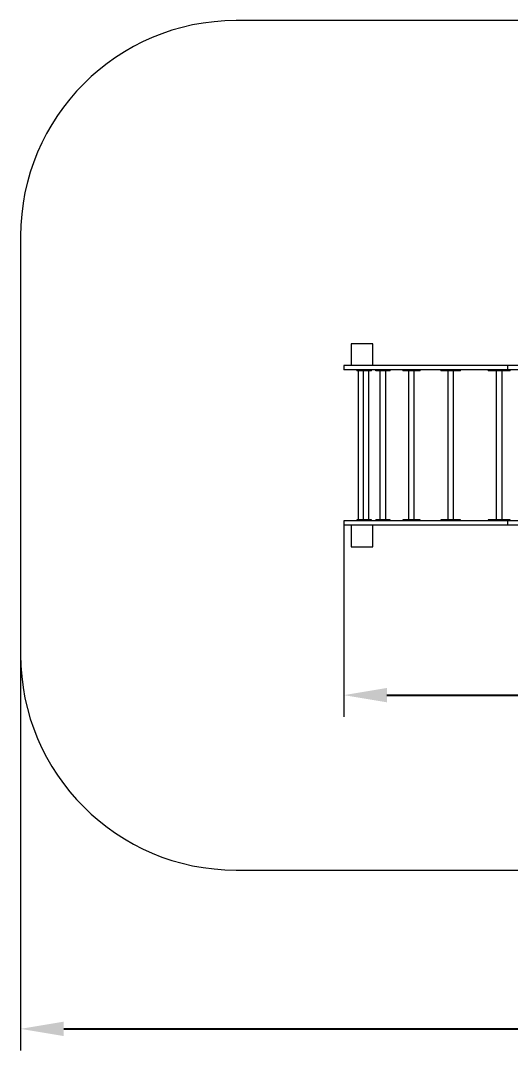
# Model space of a CAD drawing. Header units: millimetres. Extents: x -3404 to 5772, y -2831 to 1948.
# Drawn here: x -3404 to -1131, y -2831 to 1948 of the extents above; entities that cross this region are included whole.
import ezdxf

# ---------------------------------------------------------------- set-up
doc = ezdxf.new("R2010")
doc.units = ezdxf.units.MM
for name, color, linetype in [('DIKOM_ЗОНА', 80, 'Continuous'), ('DIKOM_РАЗМЕР_ЗОНА', 7, 'Continuous'), ('DIKOM_РАЗМЕР_ОБЪЕКТА', 7, 'Continuous')]:
    doc.layers.add(name, color=color, linetype=linetype)
doc.styles.add('style1', font='arial.ttf', dxfattribs={"width": 0.8})
doc.dimstyles.new('1-50', dxfattribs={"dimtxt": 300, "dimasz": 200, "dimexe": 100, "dimexo": 0, "dimgap": 100, "dimtad": 1, "dimtxsty": 'style1', "dimcen": 200, "dimclrd": 7, "dimclre": 7, "dimclrt": 7, "dimadec": 1, "dimazin": 2, "dimtfac": 1, "dimtmove": 0, "dimatfit": 2, "dimfxl": 0, "dimlwd": 25, "dimlwe": 18, "dimarcsym": 0})

# ---------------------------------------------------------------- blocks, each defined once
blk = doc.blocks.new('*D10')
at = {"layer": 'Defpoints', "color": 0, "transparency": 16777216}
for p in [(-1904.3, -383.9), (1629.5, -383.9), (1629.5, -1182.5)]:
    blk.add_point(p, dxfattribs=at)
at = {"layer": 'DIKOM_РАЗМЕР_ОБЪЕКТА', "color": 7, "lineweight": 18, "transparency": 16777216}
for p, q in [((-1904.3, -383.9), (-1904.3, -1282.5)), ((1629.5, -383.9), (1629.5, -1282.5))]:
    blk.add_line(p, q, dxfattribs=at)
at = {"layer": 'DIKOM_РАЗМЕР_ОБЪЕКТА', "color": 7, "lineweight": 25, "transparency": 16777216}
blk.add_line((-1704.3, -1182.5), (1429.5, -1182.5), dxfattribs=at)
at = {"layer": 'DIKOM_РАЗМЕР_ОБЪЕКТА', "color": 7, "transparency": 16777216}
for points in [[(-1704.3, -1149.2), (-1704.3, -1215.8), (-1904.3, -1182.5)], [(1429.5, -1149.2), (1429.5, -1215.8), (1629.5, -1182.5)]]:
    blk.add_solid(points, dxfattribs=at)
at = {"layer": 'DIKOM_РАЗМЕР_ОБЪЕКТА', "color": 7, "transparency": 16777216, "insert": (-70.4, -929.2), "char_height": 300, "attachment_point": 5, "style": 'style1'}
blk.add_mtext('3500', dxfattribs=at)
blk = doc.blocks.new('*D11')
at = {"layer": 'Defpoints', "color": 0, "transparency": 16777216}
for p in [(-3404.3, -659.6), (3129.5, -659.6), (3129.5, -2731.1)]:
    blk.add_point(p, dxfattribs=at)
at = {"layer": 'DIKOM_РАЗМЕР_ЗОНА', "color": 7, "lineweight": 18, "transparency": 16777216}
for p, q in [((-3404.3, -659.6), (-3404.3, -2831.1)), ((3129.5, -659.6), (3129.5, -2831.1))]:
    blk.add_line(p, q, dxfattribs=at)
at = {"layer": 'DIKOM_РАЗМЕР_ЗОНА', "color": 7, "lineweight": 25, "transparency": 16777216}
blk.add_line((-3204.3, -2731.1), (2929.5, -2731.1), dxfattribs=at)
at = {"layer": 'DIKOM_РАЗМЕР_ЗОНА', "color": 7, "transparency": 16777216}
for points in [[(-3204.3, -2697.7), (-3204.3, -2764.4), (-3404.3, -2731.1)], [(2929.5, -2697.7), (2929.5, -2764.4), (3129.5, -2731.1)]]:
    blk.add_solid(points, dxfattribs=at)
at = {"layer": 'DIKOM_РАЗМЕР_ЗОНА', "color": 7, "transparency": 16777216, "insert": (-11.3, -2477.9), "char_height": 300, "attachment_point": 5, "style": 'style1'}
blk.add_mtext('6500', dxfattribs=at)

msp = doc.modelspace()

# ---------------------------------------------------------------- linework, layer by layer
at = {"color": 7, "linetype": 'Continuous', "lineweight": 15}
for p, q in [((-1769.617, 447.633), (-1869.617, 447.633)), ((-1869.617, 447.633), (-1869.617, 347.633)), ((-1769.617, 347.633), (-1769.617, 447.633)), ((-1904.251, 347.633), (-1904.251, 326.633)), ((-1143.1, 347.633), (-1904.251, 347.633)), ((-1143.1, 326.633), (-1143.1, 347.633)), ((-1090.45, 347.633), (-1143.1, 347.633)), ((-1143.1, 326.633), (-1904.251, 326.633)), ((-1844.25, 326.633), (-1844.25, 322.633)), ((-1827.515, 322.633), (-1844.25, 322.633)), ((-1836.853, 322.633), (-1836.853, -369.367)), ((-1827.515, 326.633), (-1827.515, 322.633)), ((-1827.274, 322.633), (-1827.515, 322.633)), ((-1827.274, 322.633), (-1827.274, 326.633)), ((-1814.884, 322.633), (-1827.274, 322.633)), ((-1814.884, 322.633), (-1814.884, 326.633)), ((-1775.125, 322.633), (-1814.884, 322.633)), ((-1814.82, 322.633), (-1814.82, -369.367)), ((-1787.82, -369.367), (-1787.82, 322.633)), ((-1775.125, 322.633), (-1775.125, 326.633)), ((-1756.245, 326.633), (-1756.245, 322.633)), ((-1755.098, 322.633), (-1756.245, 322.633)), ((-1755.098, 322.633), (-1755.098, 326.633)), ((-1728.397, 322.633), (-1755.098, 322.633)), ((-1736.394, 322.633), (-1736.394, -369.367)), ((-1728.397, 322.633), (-1728.397, 326.633)), ((-1689.544, 322.633), (-1728.397, 322.633)), ((-1709.394, -369.367), (-1709.394, 322.633)), ((-1689.544, 322.633), (-1689.544, 326.633)), ((-1630.524, 326.633), (-1630.524, 322.633)), ((-1627.829, 322.633), (-1630.524, 322.633)), ((-1627.829, 322.633), (-1627.829, 326.633)), ((-1587.725, 322.633), (-1627.829, 322.633)), ((-1603.971, 322.633), (-1603.971, -369.367)), ((-1587.725, 322.633), (-1587.725, 326.633)), ((-1550.42, 322.633), (-1587.725, 322.633)), ((-1576.971, -369.367), (-1576.971, 322.633)), ((-1550.42, 322.633), (-1550.42, 326.633)), ((-1454.631, 326.633), (-1454.631, 322.633)), ((-1449.8, 322.633), (-1454.631, 322.633)), ((-1449.8, 322.633), (-1449.8, 326.633)), ((-1397.659, 322.633), (-1449.8, 322.633)), ((-1422.061, 322.633), (-1422.061, -369.367)), ((-1397.659, 322.633), (-1397.659, 326.633)), ((-1362.491, 322.633), (-1397.659, 322.633)), ((-1395.061, -369.367), (-1395.061, 322.633)), ((-1362.491, 322.633), (-1362.491, 326.633)), ((-1234.559, 326.633), (-1234.559, 322.633)), ((-1227.073, 322.633), (-1234.559, 322.633)), ((-1227.073, 322.633), (-1227.073, 326.633)), ((-1164.672, 322.633), (-1227.073, 322.633)), ((-1196.858, 322.633), (-1196.858, -369.367)), ((-1169.857, -369.367), (-1169.857, 322.633)), ((-1164.672, 322.633), (-1164.672, 326.633)), ((-1132.157, 322.633), (-1164.672, 322.633)), ((-1090.45, 326.633), (-1143.1, 326.633)), ((-1132.157, 322.633), (-1132.157, 326.633)), ((-1904.251, -373.367), (-1904.251, -394.367)), ((-1143.1, -373.367), (-1904.251, -373.367)), ((-1844.25, -369.367), (-1844.25, -373.367)), ((-1827.515, -369.367), (-1844.25, -369.367)), ((-1827.515, -369.367), (-1827.515, -373.367)), ((-1827.274, -369.367), (-1827.515, -369.367)), ((-1827.274, -373.367), (-1827.274, -369.367)), ((-1814.884, -369.367), (-1827.274, -369.367)), ((-1814.884, -373.367), (-1814.884, -369.367)), ((-1775.125, -369.367), (-1814.884, -369.367)), ((-1775.125, -373.367), (-1775.125, -369.367)), ((-1756.245, -369.367), (-1756.245, -373.367)), ((-1755.098, -369.367), (-1756.245, -369.367)), ((-1755.098, -373.367), (-1755.098, -369.367)), ((-1728.397, -369.367), (-1755.098, -369.367)), ((-1728.397, -373.367), (-1728.397, -369.367)), ((-1689.544, -369.367), (-1728.397, -369.367)), ((-1689.544, -373.367), (-1689.544, -369.367)), ((-1630.524, -369.367), (-1630.524, -373.367)), ((-1627.829, -369.367), (-1630.524, -369.367)), ((-1627.829, -373.367), (-1627.829, -369.367)), ((-1587.725, -369.367), (-1627.829, -369.367)), ((-1587.725, -373.367), (-1587.725, -369.367)), ((-1550.42, -369.367), (-1587.725, -369.367)), ((-1550.42, -373.367), (-1550.42, -369.367)), ((-1454.631, -369.367), (-1454.631, -373.367)), ((-1449.8, -369.367), (-1454.631, -369.367)), ((-1449.8, -373.367), (-1449.8, -369.367)), ((-1397.659, -369.367), (-1449.8, -369.367)), ((-1397.659, -373.367), (-1397.659, -369.367)), ((-1362.491, -369.367), (-1397.659, -369.367)), ((-1362.491, -373.367), (-1362.491, -369.367)), ((-1234.559, -369.367), (-1234.559, -373.367)), ((-1227.073, -369.367), (-1234.559, -369.367)), ((-1227.073, -373.367), (-1227.073, -369.367)), ((-1164.672, -369.367), (-1227.073, -369.367)), ((-1164.672, -373.367), (-1164.672, -369.367)), ((-1132.157, -369.367), (-1164.672, -369.367)), ((-1143.1, -394.367), (-1143.1, -373.367)), ((-1090.45, -373.367), (-1143.1, -373.367)), ((-1132.157, -373.367), (-1132.157, -369.367)), ((-1143.1, -394.367), (-1904.251, -394.367)), ((-1869.617, -394.367), (-1869.617, -494.367)), ((-1769.617, -494.367), (-1769.617, -394.367)), ((-1090.45, -394.367), (-1143.1, -394.367)), ((-1869.617, -494.367), (-1769.617, -494.367))]:
    msp.add_line(p, q, dxfattribs=at)
at = {"layer": 'DIKOM_ЗОНА', "color": 3, "lineweight": 15}
for p, q in [((2129.532, 1947.633), (-2404.251, 1947.633)), ((-3404.251, 947.633), (-3404.251, -994.367)), ((-2404.251, -1994.367), (2129.532, -1994.367))]:
    msp.add_line(p, q, dxfattribs=at)
for centre, start, end in [((-2404.251, 947.633), 90, 180), ((-2404.251, -994.367), 180, 270)]:
    msp.add_arc(centre, 1000, start, end, dxfattribs=at)

# ---------------------------------------------------------------- dimensions: what is measured, and where the dimension line sits
at = {"layer": 'DIKOM_РАЗМЕР_ЗОНА'}
dim = msp.add_linear_dim(base=(3129.532, -2731.061), p1=(-3404.251, -659.617), p2=(3129.532, -659.617), text='6500', dimstyle='1-50', dxfattribs=at)
dim.commit()
dim.dimension.update_dxf_attribs({"geometry": '*D11', "text_midpoint": (-11.303, -2731.061), "dimtype": 160})
at = {"layer": 'DIKOM_РАЗМЕР_ОБЪЕКТА'}
dim = msp.add_linear_dim(base=(1629.532, -1182.49), p1=(-1904.251, -383.867), p2=(1629.532, -383.867), text='3500', dimstyle='1-50', dxfattribs=at)
dim.commit()
dim.dimension.update_dxf_attribs({"geometry": '*D10', "text_midpoint": (-70.38, -1182.49), "dimtype": 160})

doc.saveas('drawing.dxf')
